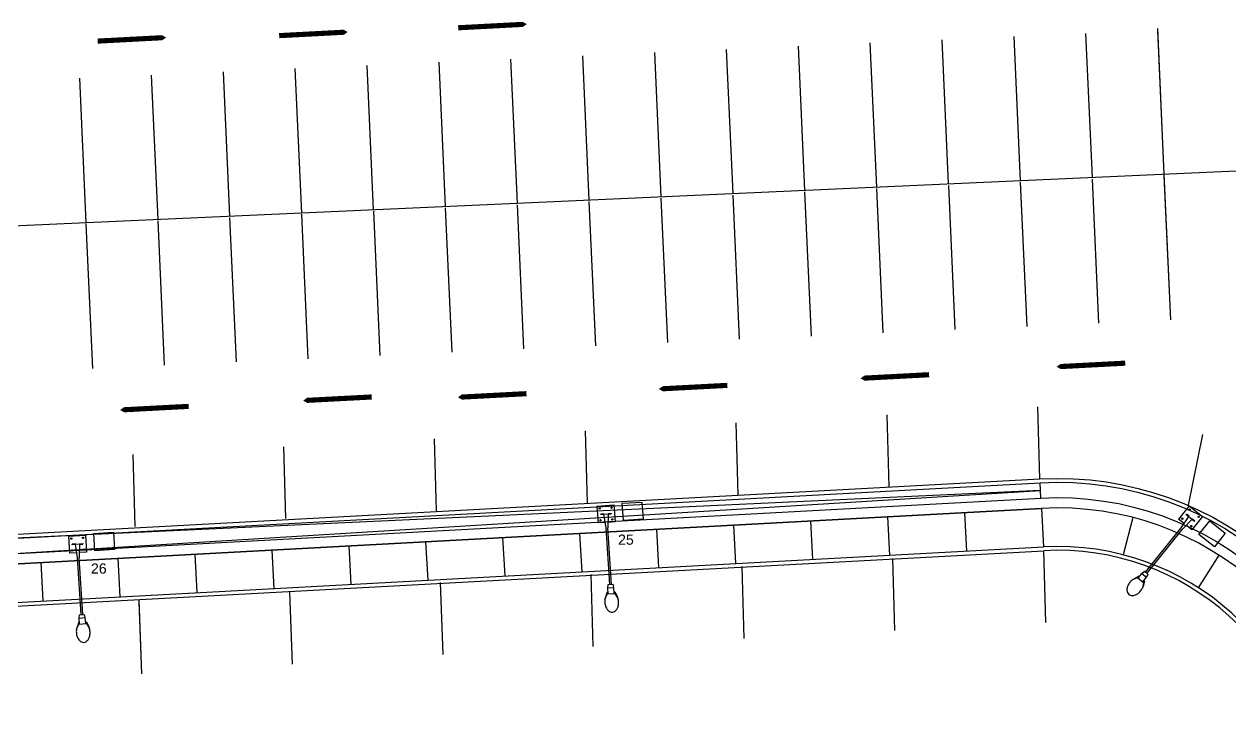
# Model space of a CAD drawing. Header units: millimetres. Extents: x 793 to 3159, y 750 to 2095.
# Drawn here: x 1022.9 to 1069.82, y 1313.88 to 1340.77 of the extents above; entities that cross this region are included whole.
import ezdxf

# ---------------------------------------------------------------- set-up
doc = ezdxf.new("R2010")
doc.units = ezdxf.units.MM
doc.linetypes.add('CONTINUA', pattern=[0])
for name, color, linetype in [('A-CUNETAS', 3, 'Continuous'), ('A-GUARNICIONES', 1, 'Continuous'), ('A-MUROS', 4, 'Continuous'), ('A-PISOS-HATCH', 8, 'Continuous'), ('ESTACIONAMIENTO', 8, 'Continuous'), ('XR', 1, 'Continuous')]:
    doc.layers.add(name, color=color, linetype=linetype)
doc.styles.get("Standard").update_dxf_attribs({"font": 'arial.ttf'})

# ---------------------------------------------------------------- blocks, each defined once
blk = doc.blocks.new('lampara individual')
at = {"color": 3, "linetype": 'CONTINUA'}
for p, q in [((508438.69, 3227004.882, -26.736), (508438.733, 3227004.223, -26.736)), ((508438.031, 3227004.84, -26.736), (508438.073, 3227004.18, -26.736)), ((508438.301, 3227004.537, -26.736), (508438.178, 3227004.529, -26.736)), ((508438.179, 3227004.507, -26.736), (508438.178, 3227004.529, -26.736)), ((508438.302, 3227004.515, -26.736), (508438.179, 3227004.507, -26.736)), ((508438.302, 3227004.526, -26.736), (508438.462, 3227004.536, -26.736)), ((508438.383, 3227003.993, -26.736), (508438.302, 3227004.526, -26.736)), ((508438.462, 3227004.536, -26.736), (508438.449, 3227003.997, -26.736)), ((508438.461, 3227004.547, -26.736), (508438.584, 3227004.555, -26.736)), ((508438.462, 3227004.525, -26.736), (508438.585, 3227004.533, -26.736)), ((508438.584, 3227004.555, -26.736), (508438.585, 3227004.533, -26.736)), ((508438.352, 3227004.198, -26.736), (508438.073, 3227004.18, -26.736)), ((508438.526, 3227001.785, -26.736), (508438.383, 3227003.993, -26.736)), ((508438.592, 3227001.789, -26.736), (508438.449, 3227003.997, -26.736)), ((508438.733, 3227004.223, -26.736), (508438.454, 3227004.205, -26.736)), ((508438.45, 3227001.654, -26.736), (508438.464, 3227001.781, -26.736)), ((508438.45, 3227001.654, -26.736), (508438.684, 3227001.669, -26.736)), ((508438.465, 3227001.423, -26.736), (508438.45, 3227001.654, -26.736)), ((508438.464, 3227001.781, -26.736), (508438.654, 3227001.794, -26.736)), ((508438.684, 3227001.669, -26.736), (508438.654, 3227001.794, -26.736)), ((508438.699, 3227001.439, -26.736), (508438.684, 3227001.669, -26.736)), ((508438.342, 3227001.214, -26.736), (508438.435, 3227001.421, -26.736)), ((508438.431, 3227001.487, -26.736), (508438.363, 3227001.298, -26.736)), ((508438.431, 3227001.487, -26.736), (508438.461, 3227001.489, -26.736)), ((508438.435, 3227001.421, -26.736), (508438.431, 3227001.487, -26.736)), ((508438.435, 3227001.421, -26.736), (508438.729, 3227001.44, -26.736)), ((508438.695, 3227001.504, -26.736), (508438.725, 3227001.506, -26.736)), ((508438.729, 3227001.44, -26.736), (508438.725, 3227001.506, -26.736)), ((508438.725, 3227001.506, -26.736), (508438.816, 3227001.327, -26.736)), ((508438.729, 3227001.44, -26.736), (508438.848, 3227001.247, -26.736))]:
    blk.add_line(p, q, dxfattribs=at)
at = {"color": 3, "linetype": 'CONTINUA', "elevation": -26.736}
for points in [[(508438.363, 3227001.298, 0.033777), (508438.348, 3227001.243, 0.068356), (508438.336, 3227001.085, 0.068356), (508438.368, 3227000.929, 0.080525), (508438.432, 3227000.811, 0.107063), (508438.531, 3227000.728, 0.138314), (508438.629, 3227000.707, 0.138314)], [(508438.629, 3227000.707, 0.138314), (508438.723, 3227000.74, 0.107063), (508438.81, 3227000.835, 0.080525), (508438.859, 3227000.961, 0.068356), (508438.87, 3227001.119, 0.068356), (508438.838, 3227001.275, 0.033777), (508438.816, 3227001.327, 0.107063)]]:
    blk.add_lwpolyline(points, format="xyb", dxfattribs=at)
at = {"color": 3, "linetype": 'CONTINUA'}
for centre in [(508438.139, 3227004.745, -26.736), (508438.595, 3227004.774, -26.736), (508438.168, 3227004.288, -26.736), (508438.625, 3227004.318, -26.736)]:
    blk.add_circle(centre, 0.0263, dxfattribs=at)
at = {"layer": 'XR', "color": 3}
blk.add_line((508438.031, 3227004.84, -26.736), (508438.69, 3227004.882, -26.736), dxfattribs=at)
blk.add_lwpolyline([(508439.016, 3227004.946), (508439.782, 3227004.997), (508439.827, 3227004.323), (508439.061, 3227004.272)], close=True, dxfattribs=at)

msp = doc.modelspace()

# ---------------------------------------------------------------- linework, layer by layer
at = {"layer": 'A-CUNETAS'}
for points in [[(974.78868, 1290.35187), (971.21453, 1295.00412, -0.60345536), (982.11425, 1318.71869), (1062.42566, 1323.06437, -0.41421356), (1075.89857, 1310.97467)], [(974.90763, 1290.44326), (971.33348, 1295.09551, -0.60345536), (982.12235, 1318.56891), (1062.43377, 1322.91459, -0.41421356), (1075.74879, 1310.96656)]]:
    msp.add_lwpolyline(points, format="xyb", dxfattribs=at)
at = {"layer": 'A-GUARNICIONES', "color": 1}
for p, q in [((989.89612, 1316.48589), (1062.56885, 1320.41824)), ((989.90423, 1316.33611), (1062.57695, 1320.26846))]:
    msp.add_line(p, q, dxfattribs=at)
msp.add_lwpolyline([(989.81507, 1317.9837), (1062.4878, 1321.91605)], dxfattribs=at)
for radius in [11.65, 10.15, 10]:
    msp.add_arc((1063.11727, 1310.28307), radius, 3.097275, 93.097275, dxfattribs=at)
at = {"layer": 'A-MUROS'}
msp.add_lwpolyline([(1075.14966, 1310.93414), (1074.75025, 1310.91253, 0.41421356), (1062.4878, 1321.91605), (989.81507, 1317.9837), (989.79346, 1318.38312), (1062.46619, 1322.31546, -0.41421356)], format="xyb", close=True, dxfattribs=at)
at = {"layer": 'A-PISOS-HATCH'}
for p, q in [((1056.49657, 1321.59186), (1056.57761, 1320.09405)), ((1059.49218, 1321.75395), (1059.57323, 1320.25615)), ((1062.4878, 1321.91605), (1062.56885, 1320.41824)), ((1047.50971, 1321.10558), (1047.59076, 1319.60777)), ((1050.50533, 1321.26767), (1050.58638, 1319.76986)), ((1053.50095, 1321.42977), (1053.58199, 1319.93196)), ((1038.52286, 1320.6193), (1038.60391, 1319.12149)), ((1041.51848, 1320.78139), (1041.59952, 1319.28358)), ((1044.51409, 1320.94348), (1044.59514, 1319.44568)), ((1044.51409, 1320.94348), (1044.59514, 1319.44568)), ((1029.53601, 1320.13301), (1029.61705, 1318.63521)), ((1032.53162, 1320.29511), (1032.61267, 1318.7973)), ((1035.52724, 1320.4572), (1035.60829, 1318.95939)), ((1023.54477, 1319.80883), (1023.62582, 1318.31102)), ((1026.54039, 1319.97092), (1026.62143, 1318.47311))]:
    msp.add_line(p, q, dxfattribs=at)
for points in [[(1062.46619, 1322.31546), (1062.43377, 1322.91459)], [(1022.31048, 1320.14262), (1062.44998, 1322.61503), (1022.27806, 1320.74175)], [(1066.04875, 1321.55821), (1065.6713, 1320.10648)], [(1068.59417, 1318.82859), (1069.40356, 1320.09148)]]:
    msp.add_lwpolyline(points, dxfattribs=at)
at = {"layer": 'Defpoints'}
for p, q in [((1070.06492, 1335.04526, 296.38253), (988.94671, 1331.40165, 296.38248)), ((1062.42566, 1323.06437), (1062.3483, 1325.86418, -0.00066)), ((1050.68758, 1322.44515, 0.10975), (1050.61021, 1325.24496, 0.10909)), ((1056.55662, 1322.75476, 0.05487), (1056.47926, 1325.55457, 0.05422)), ((1056.55662, 1322.75476, 0.05487), (1056.47926, 1325.55457, 0.05422)), ((1044.81853, 1322.13554, 0.16462), (1044.74117, 1324.93535, 0.16397)), ((1068.21317, 1322.0415, -0.05487), (1068.76965, 1324.78654, -0.05553)), ((1033.08045, 1321.51631, 0.27437), (1033.00308, 1324.31613, 0.27372)), ((1033.08045, 1321.51631, 0.27437), (1033.00308, 1324.31613, 0.27372)), ((1038.94949, 1321.82593, 0.2195), (1038.87212, 1324.62574, 0.21884)), ((1027.2114, 1321.2067, 0.32925), (1027.13404, 1324.00652, 0.32859)), ((1062.65432, 1317.46865, 0.00066), (1062.57695, 1320.26846)), ((1050.91623, 1316.84942, 0.11041), (1050.83886, 1319.64924, 0.10975)), ((1056.78527, 1317.15904, 0.05553), (1056.70791, 1319.95885, 0.05487)), ((1056.78527, 1317.15904, 0.05553), (1056.70791, 1319.95885, 0.05487)), ((1045.04719, 1316.53981, 0.16528), (1044.96982, 1319.33963, 0.16462)), ((1033.34439, 1315.85573, 0.27503), (1033.23558, 1318.6545, 0.27437)), ((1033.34439, 1315.85573, 0.27503), (1033.23558, 1318.6545, 0.27437)), ((1039.20959, 1316.23125, 0.22015), (1039.10078, 1319.03002, 0.2195)), ((1039.20959, 1316.23125, 0.22015), (1039.10078, 1319.03002, 0.2195)), ((1027.47919, 1315.48022, 0.3299), (1027.37038, 1318.35905, 0.32925)), ((1027.47919, 1315.48022, 0.3299), (1027.37038, 1318.27899, 0.32925)), ((1027.47919, 1315.48022, 0.3299), (1027.37038, 1318.27899, 0.32925))]:
    msp.add_line(p, q, dxfattribs=at)
at = {"layer": 'ESTACIONAMIENTO'}
for p, q in [((1061.67336, 1334.66891, 296.38253), (1061.42162, 1340.28195, 296.43499)), ((1064.47054, 1334.79436, 296.38253), (1064.21884, 1340.40662, 296.43498)), ((1067.26773, 1334.91981, 296.38253), (1067.01341, 1340.59053, 296.43553)), ((1067.26773, 1334.91981, 296.38253), (1067.01606, 1340.53129, 296.43498)), ((1050.4846, 1334.16711, 296.38253), (1050.23273, 1339.78326, 296.43502)), ((1053.28179, 1334.29256, 296.38253), (1053.02995, 1339.90793, 296.43501)), ((1056.07898, 1334.41801, 296.38253), (1055.82717, 1340.03261, 296.435)), ((1058.87617, 1334.54346, 296.38253), (1058.62439, 1340.15728, 296.435)), ((1039.29585, 1333.66531, 296.38253), (1039.04383, 1339.28458, 296.43505)), ((1042.09304, 1333.79076, 296.38253), (1041.84106, 1339.40925, 296.43504)), ((1044.89023, 1333.91621, 296.38253), (1044.63828, 1339.53392, 296.43503)), ((1047.68741, 1334.04166, 296.38253), (1047.4355, 1339.65859, 296.43503)), ((1030.90439, 1333.28659, 296.38251), (1030.65216, 1338.91057, 296.43507)), ((1033.70158, 1333.41204, 296.38251), (1033.44939, 1339.03524, 296.43506)), ((1036.49877, 1333.53749, 296.38251), (1036.24661, 1339.15991, 296.43506)), ((1025.31008, 1333.03412, 296.38249), (1025.05772, 1338.66123, 296.43508)), ((1028.10727, 1333.15957, 296.38249), (1027.85494, 1338.7859, 296.43508)), ((1061.92768, 1328.99819, 296.32953), (1061.67594, 1334.61123, 296.38199)), ((1064.72487, 1329.12364, 296.32953), (1064.47317, 1334.7359, 296.38198)), ((1067.52206, 1329.24909, 296.32953), (1067.26773, 1334.91981, 296.38253)), ((1067.52206, 1329.24909, 296.32953), (1067.27039, 1334.86057, 296.38198)), ((1053.53611, 1328.62184, 296.32953), (1053.28427, 1334.23721, 296.38201)), ((1056.3333, 1328.74729, 296.32953), (1056.0815, 1334.36188, 296.382)), ((1059.13049, 1328.87274, 296.32953), (1058.87872, 1334.48655, 296.382)), ((1042.34736, 1328.12004, 296.32953), (1042.09538, 1333.73853, 296.38204)), ((1045.14455, 1328.24549, 296.32953), (1044.8926, 1333.8632, 296.38203)), ((1047.94174, 1328.37094, 296.32953), (1047.68983, 1333.98787, 296.38203)), ((1050.73893, 1328.49639, 296.32953), (1050.48705, 1334.11254, 296.38202)), ((1031.15871, 1327.61587, 296.32951), (1030.90649, 1333.23985, 296.38207)), ((1033.9559, 1327.74132, 296.32951), (1033.70371, 1333.36452, 296.38206)), ((1036.75309, 1327.86677, 296.32951), (1036.50093, 1333.48919, 296.38206)), ((1039.55017, 1327.99459, 296.32953), (1039.29816, 1333.61386, 296.38205)), ((1025.56441, 1327.36339, 296.32949), (1025.31204, 1332.9905, 296.38208)), ((1028.3616, 1327.48884, 296.32949), (1028.10926, 1333.11518, 296.38208))]:
    msp.add_line(p, q, dxfattribs=at)
for points in [[(1032.82132, 1340.31858, 0.2, 0.2, 0), (1035.09775, 1340.43832, 0.5, 0, 0), (1035.48844, 1340.46, 0, 0, 0)], [(1039.78954, 1340.62493, 0.2, 0.2, 0), (1042.06597, 1340.74467, 0.5, 0, 0), (1042.45666, 1340.76635, 0, 0, 0)], [(1025.75648, 1340.10571, 0.2, 0.2, 0), (1028.03291, 1340.22545, 0.5, 0, 0), (1028.42359, 1340.24713, 0, 0, 0)], [(1065.74858, 1327.56878, 0.2, 0.2, 0), (1063.47215, 1327.44904, 0.5, 0, 0), (1063.08147, 1327.42735, 0, 0, 0)], [(1058.11528, 1327.11855, 0.2, 0.2, 0), (1055.83885, 1326.99881, 0.5, 0, 0), (1055.44817, 1326.97713, 0, 0, 0)], [(1042.44544, 1326.38104, 0.2, 0.2, 0), (1040.16901, 1326.2613, 0.5, 0, 0), (1039.77833, 1326.23962, 0, 0, 0)], [(1050.26511, 1326.70405, 0.2, 0.2, 0), (1047.98867, 1326.58431, 0.5, 0, 0), (1047.59799, 1326.56263, 0, 0, 0)], [(1036.42315, 1326.25256, 0.2, 0.2, 0), (1034.14672, 1326.13283, 0.5, 0, 0), (1033.75604, 1326.11114, 0, 0, 0)], [(1029.29758, 1325.88671, 0.2, 0.2, 0), (1027.02115, 1325.76698, 0.5, 0, 0), (1026.63046, 1325.74529, 0, 0, 0)]]:
    msp.add_lwpolyline(points, format="xyseb", dxfattribs=at)

# ---------------------------------------------------------------- block references
at = {"layer": 'XR'}
for p in [(-507392.84, -3225682.83352), (-507413.40788, -3225684.00701)]:
    msp.add_blockref('lampara individual', p, dxfattribs=at)
at = {"layer": 'XR', "rotation": 317.570202160632}
msp.add_blockref('lampara individual', (-2551428.2884, -2037508.76288, 53.472), dxfattribs=at)

# ---------------------------------------------------------------- texts
at = {"layer": 'XR', "color": 3, "char_height": 0.395911, "attachment_point": 1}
for s, insert in [('25', (1046.00876, 1320.8963, 26.736)), ('26', (1025.49489, 1319.77306, 26.736))]:
    msp.add_mtext(s, dxfattribs=dict(at, insert=insert))

doc.saveas('drawing.dxf')
